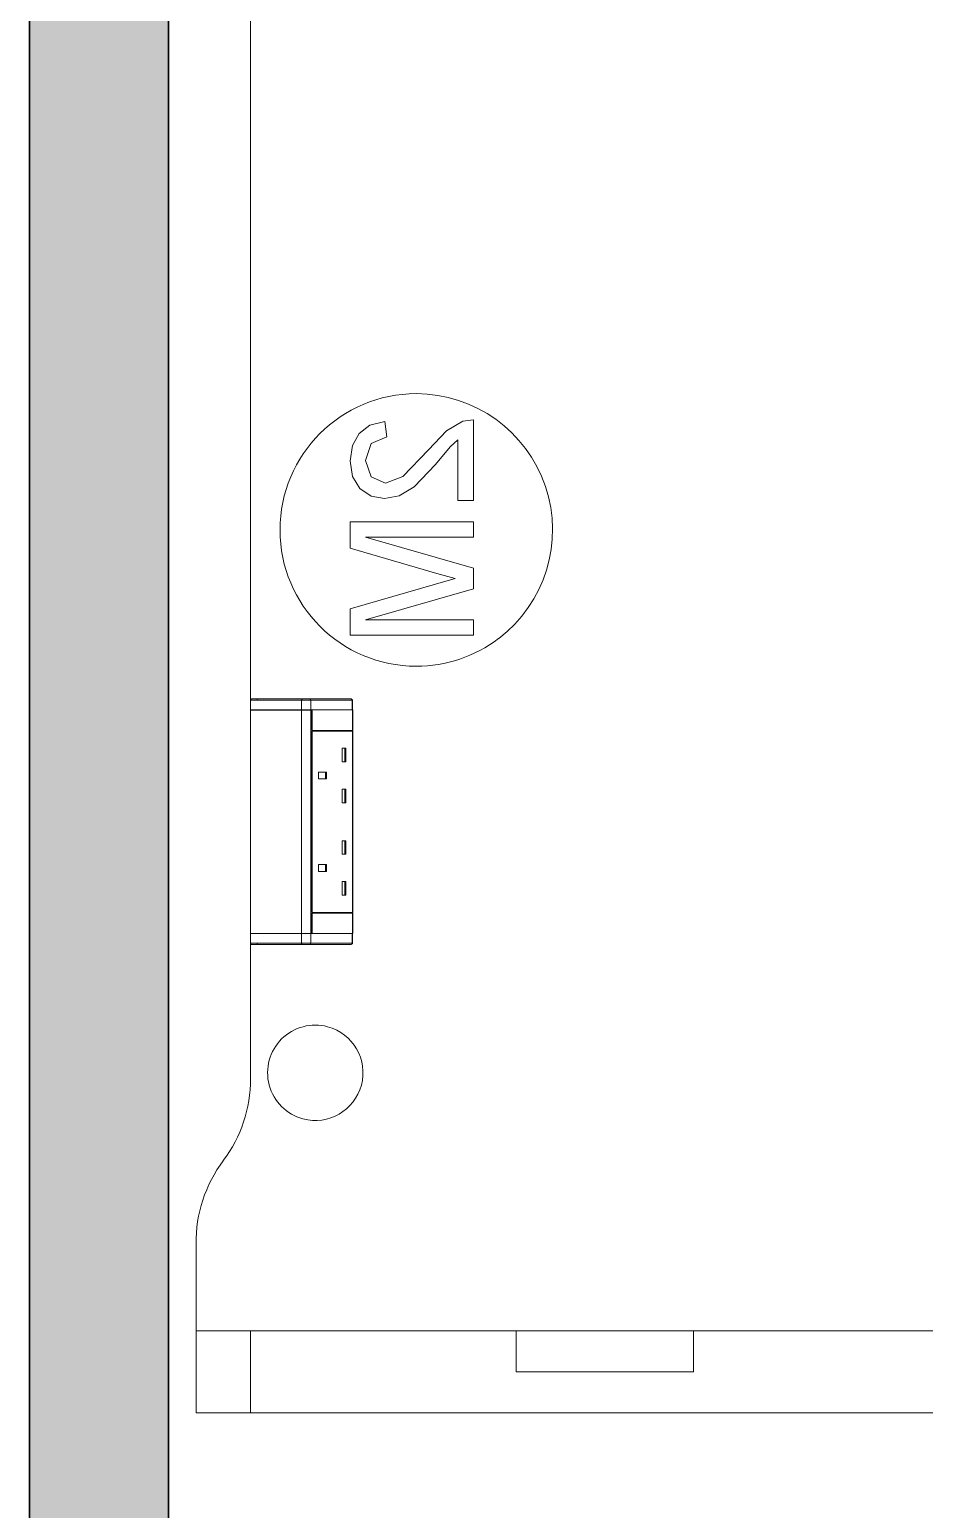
# Model space of a CAD drawing. Header units: millimetres. Extents: x 79795 to 317870, y -36033 to 97293.
# Drawn here: x 159589 to 160245, y 32547 to 33633 of the extents above; entities that cross this region are included whole.
import ezdxf

# ---------------------------------------------------------------- set-up
doc = ezdxf.new("R2010")
doc.units = ezdxf.units.MM
doc.header["$MEASUREMENT"] = 0
for name, color, linetype, lineweight in [('CSM-STL-XX-ZZ-M3-A-XXXX-00001_detached _19_04_21__rvt-1-Level 4$0$A-WALL-PATT', 7, 'CONTINUOUS', 9), ('CSM-STL-XX-ZZ-M3-A-XXXX-00001_detached _19_04_21__rvt-1-Level 4$0$I-WALL', 7, 'CONTINUOUS', 9), ('I-FURN', 8, 'CONTINUOUS', 9)]:
    doc.layers.add(name, color=color, linetype=linetype, lineweight=lineweight)

msp = doc.modelspace()

# ---------------------------------------------------------------- hatches: boundary and pattern name
at = {"layer": 'CSM-STL-XX-ZZ-M3-A-XXXX-00001_detached _19_04_21__rvt-1-Level 4$0$A-WALL-PATT'}
msp.add_hatch(color=256, dxfattribs=at).paths.add_polyline_path([(159588.8, 29859.3), (159690.8, 29859.3), (159690.8, 34245.3), (159588.8, 34245.3), (159588.8, 30532)], flags=0)

# ---------------------------------------------------------------- linework, layer by layer
at = {"layer": 'CSM-STL-XX-ZZ-M3-A-XXXX-00001_detached _19_04_21__rvt-1-Level 4$0$I-WALL', "lineweight": 30}
for p, q in [((159588.8, 34245.3), (159588.8, 29859.3)), ((159690.8, 29859.3), (159690.8, 34245.3))]:
    msp.add_line(p, q, dxfattribs=at)
at = {"layer": 'I-FURN'}
for p, q in [((159751, 33972.7), (159751, 33140.4)), ((159751, 33140.4), (159751, 33972.7)), ((159849.5, 33344.9), (159838.6, 33342.2)), ((159850.9, 33333.6), (159849.5, 33344.9)), ((159906.7, 33345.1), (159894.7, 33338.2)), ((159914.5, 33346.3), (159906.7, 33345.1)), ((159914.5, 33287), (159914.5, 33346.3)), ((159830.6, 33336.2), (159825.7, 33327.4)), ((159838.6, 33342.2), (159830.6, 33336.2)), ((159839.5, 33328.8), (159850.9, 33333.6)), ((159894.7, 33338.2), (159881.6, 33324.1)), ((159825.7, 33327.4), (159824.1, 33316.1)), ((159835.4, 33316.3), (159839.5, 33328.8)), ((159881.6, 33324.1), (159862.8, 33304.6)), ((159886.6, 33313.3), (159897.5, 33326.3)), ((159897.5, 33326.3), (159903.2, 33331.4)), ((159903.2, 33331.4), (159903.2, 33287)), ((159824.1, 33316.1), (159825.9, 33304.6)), ((159839.6, 33304.3), (159835.4, 33316.3)), ((159871.1, 33297.1), (159886.6, 33313.3)), ((159825.9, 33304.6), (159831.3, 33295.9)), ((159850, 33299.7), (159839.6, 33304.3)), ((159862.8, 33304.6), (159850, 33299.7)), ((159831.3, 33295.9), (159839.5, 33290.3)), ((159839.5, 33290.3), (159849.3, 33288.4)), ((159849.3, 33288.4), (159860, 33290.4)), ((159860, 33290.4), (159871.1, 33297.1)), ((159903.2, 33287), (159914.5, 33287)), ((159914.5, 33271.4), (159824.1, 33271.4)), ((159824.1, 33271.4), (159824.1, 33252)), ((159914.5, 33260.1), (159914.5, 33271.4)), ((159914.5, 33237.4), (159835.4, 33260.1)), ((159835.4, 33260.1), (159914.5, 33260.1)), ((159824.1, 33252), (159887.8, 33233.5)), ((159914.5, 33222.1), (159914.5, 33237.4)), ((159886.7, 33225.7), (159824.1, 33207.5)), ((159901.1, 33229.8), (159886.7, 33225.7)), ((159887.8, 33233.5), (159901.1, 33229.8)), ((159835.4, 33199.4), (159914.5, 33222.1)), ((159824.1, 33207.5), (159824.1, 33188.1)), ((159914.5, 33199.4), (159835.4, 33199.4)), ((159914.5, 33188.1), (159914.5, 33199.4)), ((159824.1, 33188.1), (159914.5, 33188.1)), ((159750.9, 33140.4), (159750.9, 33133.4)), ((159751, 33140.4), (159788.4, 33140.4)), ((159751, 33140.4), (159751, 33133.4)), ((159752, 33141.4), (159751.9, 33141.4)), ((159789, 33141.4), (159752, 33141.4)), ((159752, 33141.4), (159755.9, 33141.4)), ((159755.9, 33140.4), (159755.9, 33141.4)), ((159755.9, 33141.4), (159794.5, 33141.4)), ((159788.4, 33140.4), (159795.3, 33140.4)), ((159788.4, 33140.4), (159788.4, 33133.4)), ((159794.5, 33141.4), (159789, 33141.4)), ((159824.8, 33141.4), (159794.5, 33141.4)), ((159824.8, 33141.4), (159794.5, 33141.4)), ((159795.3, 33140.4), (159825.6, 33140.4)), ((159795.3, 33140.4), (159795.3, 33133.4)), ((159825.4, 33141.1), (159825.5, 33141.1)), ((159825.6, 33140.4), (159825.8, 33140.4)), ((159825.6, 33140.4), (159825.6, 33133.4)), ((159825.8, 33133.4), (159825.8, 33140.4)), ((159825.8, 33133.4), (159825.8, 33140.4)), ((159825.8, 33133.4), (159825.8, 33140.4)), ((159750.9, 33133.2), (159750.9, 32969.3)), ((159751, 33133.4), (159788.4, 33133.4)), ((159751, 32969.3), (159751, 33133.2)), ((159788.4, 33133.2), (159751, 33133.2)), ((159788.4, 33133.4), (159795.3, 33133.4)), ((159788.4, 32969.3), (159788.4, 33133.2)), ((159795.3, 33133.2), (159788.4, 33133.2)), ((159796.2, 33133.3), (159793.7, 33133.3)), ((159795.3, 33133.4), (159825.6, 33133.4)), ((159795.3, 32969.3), (159795.3, 33133.2)), ((159795.3, 33133.2), (159796, 33133.2)), ((159796, 33133.2), (159796, 33118.3)), ((159796.2, 33118.3), (159796.2, 33133.3)), ((159796.2, 33133.3), (159826, 33133.3)), ((159825.6, 33133.4), (159825.8, 33133.4)), ((159825.8, 32969.3), (159825.8, 33133.2)), ((159826, 33133.3), (159826, 33118.3)), ((159796, 33117.8), (159796, 32984.8)), ((159826, 33118.3), (159796.2, 33118.3)), ((159796.2, 32984.8), (159796.2, 33117.8)), ((159826, 33117.8), (159796.2, 33117.8)), ((159825.6, 33118.3), (159825.6, 33117.8)), ((159826, 33117.8), (159826, 32984.8)), ((159821, 33105.2), (159818.1, 33105.2)), ((159818.1, 33095.2), (159818.1, 33105.2)), ((159821, 33095.2), (159818.1, 33095.2)), ((159820.2, 33095.2), (159820.2, 33105.2)), ((159821, 33095.2), (159821, 33105.2)), ((159806.6, 33087.7), (159800.9, 33087.7)), ((159800.9, 33082.7), (159800.9, 33087.7)), ((159805.9, 33082.7), (159805.9, 33087.7)), ((159806.6, 33082.7), (159806.6, 33087.7)), ((159806.6, 33082.7), (159800.9, 33082.7)), ((159821, 33075.2), (159818.1, 33075.2)), ((159818.1, 33065.2), (159818.1, 33075.2)), ((159820.2, 33065.2), (159820.2, 33075.2)), ((159821, 33065.2), (159821, 33075.2)), ((159821, 33065.2), (159818.1, 33065.2)), ((159821, 33037.4), (159818.1, 33037.4)), ((159818.1, 33027.4), (159818.1, 33037.4)), ((159820.2, 33027.4), (159820.2, 33037.4)), ((159821, 33027.4), (159821, 33037.4)), ((159800.9, 33019.9), (159800.9, 33014.9)), ((159806.6, 33019.9), (159800.9, 33019.9)), ((159805.9, 33014.9), (159805.9, 33019.9)), ((159806.6, 33014.9), (159806.6, 33019.9)), ((159821, 33027.4), (159818.1, 33027.4)), ((159800.9, 33014.9), (159806.6, 33014.9)), ((159821, 33007.4), (159818.1, 33007.4)), ((159818.1, 32997.4), (159818.1, 33007.4)), ((159821, 32997.4), (159818.1, 32997.4)), ((159820.2, 32997.4), (159820.2, 33007.4)), ((159821, 32997.4), (159821, 33007.4)), ((159796, 32984.3), (159796, 32969.3)), ((159826, 32984.8), (159796.2, 32984.8)), ((159796.2, 32969.3), (159796.2, 32984.3)), ((159796.2, 32984.3), (159826, 32984.3)), ((159825.6, 32984.8), (159825.6, 32984.3)), ((159826, 32984.3), (159826, 32969.3)), ((159750.9, 32969.2), (159750.9, 32962.2)), ((159751, 32969.3), (159788.4, 32969.3)), ((159751, 32962.2), (159751, 32969.2)), ((159788.4, 32969.2), (159751, 32969.2)), ((159788.4, 32969.3), (159795.3, 32969.3)), ((159788.4, 32962.2), (159788.4, 32969.2)), ((159795.3, 32969.2), (159788.4, 32969.2)), ((159796, 32969.3), (159795.3, 32969.3)), ((159795.3, 32962.2), (159795.3, 32969.2)), ((159825.6, 32969.2), (159795.3, 32969.2)), ((159826, 32969.3), (159796.2, 32969.3)), ((159825.6, 32962.2), (159825.6, 32969.2)), ((159825.8, 32969.2), (159825.6, 32969.2)), ((159825.8, 32962.2), (159825.8, 32969.2)), ((159825.8, 32962.2), (159825.8, 32969.2)), ((159825.8, 32969.2), (159825.8, 32962.2)), ((159751, 32962.2), (159751, 32862.7)), ((159751, 32862.7), (159751, 32962.2)), ((159788.4, 32962.2), (159751, 32962.2)), ((159755.9, 32961.2), (159752, 32961.2)), ((159752, 32961.2), (159789, 32961.2)), ((159755.9, 32961.2), (159755.9, 32962.2)), ((159794.5, 32961.2), (159755.9, 32961.2)), ((159795.3, 32962.2), (159788.4, 32962.2)), ((159789, 32961.2), (159794.5, 32961.2)), ((159794.5, 32961.2), (159824.8, 32961.2)), ((159794.5, 32961.2), (159824.8, 32961.2)), ((159825.6, 32962.2), (159795.3, 32962.2)), ((159825.5, 32961.5), (159825.4, 32961.5)), ((159825.8, 32962.2), (159825.6, 32962.2)), ((159711, 32741.6), (159711, 32617.7)), ((159711, 32617.7), (159711, 32741.6)), ((159751, 32677.7), (159711, 32677.7)), ((159711, 32677.7), (159946, 32677.7)), ((159711, 32617.7), (159711, 32677.7)), ((159711, 32617.7), (159711, 32677.7)), ((160471, 32677.7), (159751, 32677.7)), ((159751, 32617.7), (159751, 32677.7)), ((159751, 32617.7), (159751, 32677.7)), ((159946, 32677.7), (160076, 32677.7)), ((159946, 32647.7), (159946, 32677.7)), ((159946, 32647.7), (159946, 32677.7)), ((160076, 32677.7), (160511, 32677.7)), ((160076, 32647.7), (160076, 32677.7)), ((160076, 32677.7), (160076, 32647.7)), ((160076, 32647.7), (159946, 32647.7)), ((159946, 32647.7), (160076, 32647.7)), ((160511, 32617.7), (159711, 32617.7)), ((159711, 32617.7), (159751, 32617.7)), ((159711, 32617.7), (160511, 32617.7)), ((160511, 32617.7), (159711, 32617.7)), ((159751, 32617.7), (160471, 32617.7))]:
    msp.add_line(p, q, dxfattribs=at)
at = {"layer": 'I-FURN', "flags": 128}
for points in [[(159750.9, 33140.4), (159750.9, 33140.4), (159751, 33140.4), (159751, 33140.5), (159751, 33140.5), (159751, 33140.6), (159751, 33140.6), (159751, 33140.6), (159751, 33140.7), (159751, 33140.7), (159751, 33140.7), (159751, 33140.8), (159751.1, 33140.8), (159751.1, 33140.9), (159751.1, 33140.9), (159751.1, 33140.9), (159751.1, 33141), (159751.2, 33141), (159751.2, 33141), (159751.2, 33141), (159751.3, 33141.1), (159751.3, 33141.1), (159751.3, 33141.1), (159751.3, 33141.2), (159751.4, 33141.2), (159751.4, 33141.2), (159751.4, 33141.2), (159751.5, 33141.2), (159751.5, 33141.3), (159751.5, 33141.3), (159751.6, 33141.3), (159751.6, 33141.3), (159751.7, 33141.3), (159751.7, 33141.3), (159751.7, 33141.3), (159751.8, 33141.3), (159751.8, 33141.4), (159751.9, 33141.4), (159751.9, 33141.4), (159751.9, 33141.4), (159751.9, 33141.4)], [(159751.9, 33141.4), (159752, 33141.4), (159752, 33141.4), (159752, 33141.4), (159752, 33141.4), (159752, 33141.4), (159752.1, 33141.4), (159752.1, 33141.4), (159752.2, 33141.4), (159752.2, 33141.4), (159752.3, 33141.4), (159752.3, 33141.4), (159752.4, 33141.4), (159752.5, 33141.4), (159752.6, 33141.4), (159752.6, 33141.4), (159752.7, 33141.4), (159752.8, 33141.4), (159752.9, 33141.4), (159753, 33141.4), (159753.2, 33141.4), (159753.3, 33141.4), (159753.4, 33141.4), (159753.5, 33141.4), (159753.7, 33141.4), (159753.8, 33141.4), (159753.9, 33141.4), (159754.1, 33141.4), (159754.2, 33141.4), (159754.4, 33141.4), (159754.5, 33141.4), (159754.6, 33141.4), (159754.8, 33141.4), (159755, 33141.4), (159755.1, 33141.4), (159755.3, 33141.4), (159755.4, 33141.4), (159755.6, 33141.4), (159755.7, 33141.4), (159755.9, 33141.4), (159755.9, 33141.4)], [(159789, 33141.4), (159786.2, 33141.4), (159783.5, 33141.4), (159780.9, 33141.4), (159778.4, 33141.4), (159775.9, 33141.4), (159773.6, 33141.4), (159771.4, 33141.4), (159769.3, 33141.4), (159767.2, 33141.4), (159765.3, 33141.4), (159763.5, 33141.4), (159761.9, 33141.4), (159760.3, 33141.4), (159758.9, 33141.4), (159757.6, 33141.4), (159756.4, 33141.4), (159755.4, 33141.4), (159754.5, 33141.4), (159753.7, 33141.4), (159753, 33141.4), (159752.5, 33141.4), (159752.1, 33141.4), (159752, 33141.4)], [(159794.5, 33141.4), (159794.4, 33141.4), (159794.3, 33141.4), (159794.2, 33141.4), (159794.1, 33141.4), (159794, 33141.4), (159793.9, 33141.4), (159793.8, 33141.4), (159793.6, 33141.4), (159793.5, 33141.4), (159793.4, 33141.4), (159793.2, 33141.4), (159793.1, 33141.4), (159792.9, 33141.4), (159792.8, 33141.4), (159792.6, 33141.4), (159792.5, 33141.4), (159792.3, 33141.4), (159792.2, 33141.4), (159792, 33141.4), (159791.9, 33141.4), (159791.7, 33141.4), (159791.6, 33141.4), (159791.4, 33141.4), (159791.2, 33141.4), (159791.1, 33141.4), (159790.9, 33141.4), (159790.8, 33141.4), (159790.6, 33141.4), (159790.4, 33141.4), (159790.3, 33141.4), (159790.1, 33141.4), (159790, 33141.4), (159789.8, 33141.4), (159789.7, 33141.4), (159789.5, 33141.4), (159789.4, 33141.4), (159789.3, 33141.4), (159789.1, 33141.4), (159789, 33141.4)], [(159825.7, 33140.9), (159825.7, 33140.8), (159825.7, 33140.8), (159825.7, 33140.8), (159825.7, 33140.7), (159825.7, 33140.7), (159825.8, 33140.6), (159825.8, 33140.6), (159825.8, 33140.6), (159825.8, 33140.5), (159825.8, 33140.5), (159825.8, 33140.5), (159825.8, 33140.4), (159825.8, 33140.4), (159825.8, 33140.4)], [(159751.9, 32961.2), (159751.9, 32961.2), (159751.9, 32961.2), (159751.8, 32961.2), (159751.8, 32961.3), (159751.7, 32961.3), (159751.7, 32961.3), (159751.7, 32961.3), (159751.6, 32961.3), (159751.6, 32961.3), (159751.6, 32961.3), (159751.5, 32961.3), (159751.5, 32961.4), (159751.5, 32961.4), (159751.4, 32961.4), (159751.4, 32961.4), (159751.4, 32961.4), (159751.3, 32961.5), (159751.3, 32961.5), (159751.3, 32961.5), (159751.2, 32961.5), (159751.2, 32961.6), (159751.2, 32961.6), (159751.2, 32961.6), (159751.1, 32961.7), (159751.1, 32961.7), (159751.1, 32961.7), (159751.1, 32961.8), (159751, 32961.8), (159751, 32961.8), (159751, 32961.9), (159751, 32961.9), (159751, 32962), (159751, 32962), (159751, 32962), (159751, 32962.1), (159751, 32962.1), (159751, 32962.1), (159750.9, 32962.2), (159750.9, 32962.2), (159750.9, 32962.2)], [(159755.9, 32961.2), (159755.8, 32961.2), (159755.6, 32961.2), (159755.5, 32961.2), (159755.3, 32961.2), (159755.2, 32961.2), (159755, 32961.2), (159754.8, 32961.2), (159754.7, 32961.2), (159754.5, 32961.2), (159754.4, 32961.2), (159754.2, 32961.2), (159754.1, 32961.2), (159754, 32961.2), (159753.8, 32961.2), (159753.7, 32961.2), (159753.6, 32961.2), (159753.4, 32961.2), (159753.3, 32961.2), (159753.2, 32961.2), (159753.1, 32961.2), (159753, 32961.2), (159752.9, 32961.2), (159752.8, 32961.2), (159752.7, 32961.2), (159752.6, 32961.2), (159752.5, 32961.2), (159752.4, 32961.2), (159752.3, 32961.2), (159752.3, 32961.2), (159752.2, 32961.2), (159752.2, 32961.2), (159752.1, 32961.2), (159752.1, 32961.2), (159752, 32961.2), (159752, 32961.2), (159752, 32961.2), (159752, 32961.2), (159752, 32961.2), (159751.9, 32961.2)], [(159751.9, 32961.2), (159752, 32961.2), (159752, 32961.2)], [(159752, 32961.2), (159752.2, 32961.2), (159752.6, 32961.2), (159753.2, 32961.2), (159753.9, 32961.2), (159754.7, 32961.2), (159755.6, 32961.2), (159756.7, 32961.2), (159757.9, 32961.2), (159759.3, 32961.2), (159760.7, 32961.2), (159762.3, 32961.2), (159764, 32961.2), (159765.8, 32961.2), (159767.8, 32961.2), (159769.8, 32961.2), (159772, 32961.2), (159774.2, 32961.2), (159776.6, 32961.2), (159779, 32961.2), (159781.6, 32961.2), (159784.2, 32961.2), (159786.9, 32961.2), (159789, 32961.2)], [(159789, 32961.2), (159789.1, 32961.2), (159789.3, 32961.2), (159789.4, 32961.2), (159789.5, 32961.2), (159789.7, 32961.2), (159789.8, 32961.2), (159790, 32961.2), (159790.1, 32961.2), (159790.3, 32961.2), (159790.4, 32961.2), (159790.6, 32961.2), (159790.8, 32961.2), (159790.9, 32961.2), (159791.1, 32961.2), (159791.2, 32961.2), (159791.4, 32961.2), (159791.6, 32961.2), (159791.7, 32961.2), (159791.9, 32961.2), (159792, 32961.2), (159792.2, 32961.2), (159792.3, 32961.2), (159792.5, 32961.2), (159792.6, 32961.2), (159792.8, 32961.2), (159792.9, 32961.2), (159793.1, 32961.2), (159793.2, 32961.2), (159793.4, 32961.2), (159793.5, 32961.2), (159793.6, 32961.2), (159793.8, 32961.2), (159793.9, 32961.2), (159794, 32961.2), (159794.1, 32961.2), (159794.2, 32961.2), (159794.3, 32961.2), (159794.4, 32961.2), (159794.5, 32961.2)], [(159825.8, 32962.2), (159825.8, 32962.2), (159825.8, 32962.2), (159825.8, 32962.1), (159825.8, 32962.1), (159825.8, 32962), (159825.8, 32962), (159825.8, 32962), (159825.7, 32961.9), (159825.7, 32961.9), (159825.7, 32961.8), (159825.7, 32961.8), (159825.7, 32961.8), (159825.7, 32961.7)]]:
    msp.add_lwpolyline(points, dxfattribs=at)
at = {"layer": 'I-FURN'}
for centre, radius, start, end in [((159872.6, 33265.4), 100, 90, 270), ((159872.6, 33265.4), 100, 307.2078, 90), ((159872.6, 33265.4), 100, 270, 307.1379), ((159798.5, 32867.1), 35, 75, 194.7004), ((159798.5, 32867.1), 35, 255, 75), ((159651, 32862.7), 100, 323.1301, 0), ((159651, 32862.7), 100, 323.1301, 0), ((159798.5, 32867.1), 35, 195, 255), ((159811, 32742.6), 100, 143.1301, 180.6256), ((159811, 32742.6), 100, 143.1301, 180.6256)]:
    msp.add_arc(centre, radius, start, end, dxfattribs=at)
for centre, major_axis, ratio, start_param, end_param in [((159752, 33140.4), (0, 1), 0.998113, 0, 1.570796), ((159789, 33140.4), (0, 1), 0.56467, 0, 1.570796), ((159794.5, 33140.4), (0, 1), 0.819152, 4.712389, 6.283185), ((159824.8, 33140.4), (0, 1), 0.819152, 4.712389, 6.283185), ((159752, 32962.2), (0, 1), 0.998113, 1.570796, 3.141593), ((159789, 32962.2), (0, 1), 0.56467, 1.570796, 3.141593), ((159794.5, 32962.2), (0, 1), 0.819152, 3.141593, 4.712389), ((159824.8, 32962.2), (0, -1), 0.819152, 0, 1.570796)]:
    msp.add_ellipse(centre, major_axis=major_axis, ratio=ratio, start_param=start_param, end_param=end_param, dxfattribs=at)

doc.saveas('drawing.dxf')
